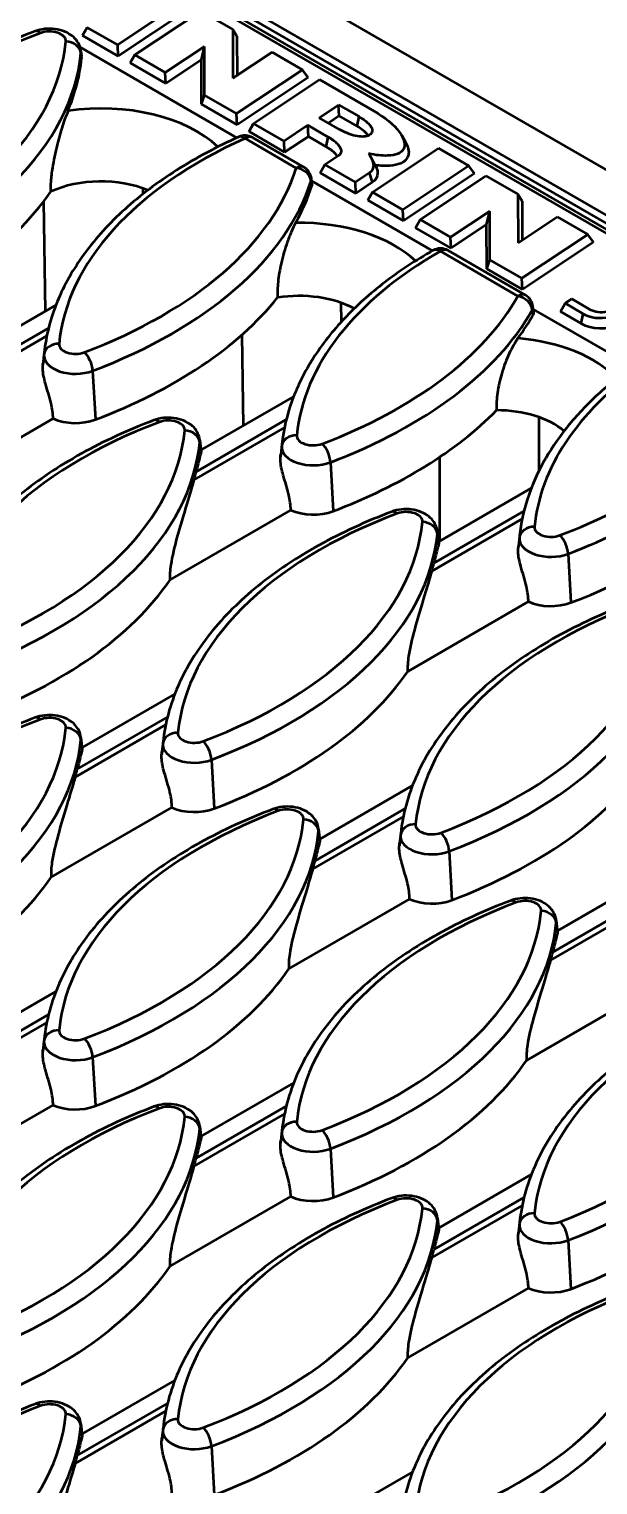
# Model space of a CAD drawing. Header units: millimetres. Extents: x 0 to 2774, y -40 to 1485.
# Drawn here: x 456.2 to 484.4, y 229.8 to 302 of the extents above; entities that cross this region are included whole.
import ezdxf

# ---------------------------------------------------------------- set-up
doc = ezdxf.new("R2010")
doc.units = ezdxf.units.MM
doc.header["$LTSCALE"] = 2.5
doc.layers.add('Sichtbar (ISO)', color=7, linetype='Continuous', lineweight=50)
doc.layers.add('Sichtbar schmal (ISO)', color=7, linetype='Continuous', lineweight=50)

msp = doc.modelspace()

# ---------------------------------------------------------------- linework, layer by layer
at = {"layer": 'Sichtbar (ISO)'}
for p, q in [((541.373, 262.318), (364.597, 364.38)), ((457.5, 307.792), (501.082, 282.63)), ((463.827, 303.358), (460.558, 301.188)), ((464.111, 302.978), (460.585, 300.636)), ((461.405, 300.699), (464.674, 302.87)), ((464.674, 302.87), (466.259, 301.954)), ((458.817, 301.657), (459.048, 302.06)), ((460.585, 300.636), (458.817, 301.657)), ((460.558, 301.188), (459.048, 302.06)), ((466.468, 301.617), (466.259, 301.954)), ((466.259, 301.954), (466.265, 299.537)), ((466.468, 301.617), (466.472, 299.675)), ((466.462, 296.587), (458.692, 301.073)), ((460.585, 300.636), (460.558, 301.188)), ((464.859, 301.118), (462.915, 299.827)), ((464.705, 300.446), (464.859, 301.118)), ((464.865, 298.701), (464.859, 301.118)), ((458.731, 300.881), (458.759, 300.625)), ((461.174, 300.296), (461.405, 300.699)), ((462.942, 299.276), (461.174, 300.296)), ((462.915, 299.827), (461.405, 300.699)), ((464.705, 300.446), (462.942, 299.276)), ((464.71, 298.255), (464.705, 300.446)), ((466.265, 299.537), (468.209, 300.828)), ((468.209, 300.828), (469.72, 299.956)), ((462.942, 299.276), (462.915, 299.827)), ((469.72, 299.956), (466.451, 297.786)), ((470.003, 299.575), (466.477, 297.234)), ((467.297, 297.297), (470.566, 299.468)), ((470.003, 299.575), (469.72, 299.956)), ((470.566, 299.468), (473.266, 297.909)), ((464.71, 298.255), (464.865, 298.701)), ((466.477, 297.234), (464.71, 298.255)), ((466.451, 297.786), (464.865, 298.701)), ((470.549, 297.581), (471.511, 298.22)), ((471.537, 297.668), (471.511, 298.22)), ((471.511, 298.22), (472.523, 297.635)), ((466.477, 297.234), (466.451, 297.786)), ((467.067, 296.894), (467.297, 297.297)), ((468.808, 296.425), (467.297, 297.297)), ((471.561, 296.996), (470.549, 297.581)), ((471.537, 297.668), (471.007, 297.316)), ((472.421, 297.158), (471.537, 297.668)), ((468.834, 295.874), (467.067, 296.894)), ((467.239, 296.596), (469.787, 295.125)), ((469.983, 297.205), (468.808, 296.425)), ((470.01, 296.654), (468.834, 295.874)), ((470.995, 296.621), (469.983, 297.205)), ((470.01, 296.654), (469.983, 297.205)), ((470.894, 296.144), (470.01, 296.654)), ((474.639, 296.692), (474.838, 296.344)), ((468.834, 295.874), (468.808, 296.425)), ((473.19, 293.895), (476.459, 296.066)), ((476.459, 296.066), (477.969, 295.193)), ((470.602, 294.853), (470.833, 295.256)), ((470.833, 295.256), (471.527, 295.717)), ((472.343, 294.384), (470.833, 295.256)), ((473.095, 295.651), (473.226, 295.42)), ((477.969, 295.193), (474.7, 293.023)), ((478.253, 294.813), (477.969, 295.193)), ((470.187, 294.306), (470.157, 294.563)), ((476.163, 290.986), (470.171, 294.446)), ((472.37, 293.832), (470.602, 294.853)), ((473.038, 294.845), (472.343, 294.384)), ((478.253, 294.813), (474.727, 292.471)), ((475.547, 292.534), (478.816, 294.705)), ((478.816, 294.705), (480.402, 293.789)), ((472.37, 293.832), (472.343, 294.384)), ((473.193, 294.379), (472.37, 293.832)), ((472.959, 293.492), (473.19, 293.895)), ((474.7, 293.023), (473.19, 293.895)), ((480.61, 293.452), (480.402, 293.789)), ((480.402, 293.789), (480.407, 291.372)), ((474.727, 292.471), (472.959, 293.492)), ((474.727, 292.471), (474.7, 293.023)), ((479.002, 292.953), (477.057, 291.662)), ((478.847, 292.281), (479.002, 292.953)), ((479.007, 290.536), (479.002, 292.953)), ((480.61, 293.452), (480.614, 291.51)), ((475.316, 292.131), (475.547, 292.534)), ((477.057, 291.662), (475.547, 292.534)), ((478.847, 292.281), (477.084, 291.111)), ((478.852, 290.09), (478.847, 292.281)), ((480.407, 291.372), (482.351, 292.663)), ((482.351, 292.663), (483.862, 291.791)), ((477.084, 291.111), (475.316, 292.131)), ((477.084, 291.111), (477.057, 291.662)), ((483.862, 291.791), (480.593, 289.621)), ((484.145, 291.411), (483.862, 291.791)), ((476.935, 290.998), (480.776, 288.78)), ((484.145, 291.411), (480.62, 289.069)), ((478.852, 290.09), (479.007, 290.536)), ((480.62, 289.069), (478.852, 290.09)), ((480.593, 289.621), (479.007, 290.536)), ((480.62, 289.069), (480.593, 289.621)), ((452.893, 285.635), (457.492, 288.29)), ((481.178, 287.962), (481.146, 288.223)), ((486.087, 285.257), (481.161, 288.1)), ((482.505, 287.981), (482.736, 288.383)), ((483.536, 287.385), (482.505, 287.981)), ((482.736, 288.383), (483.067, 288.603)), ((483.638, 287.862), (482.736, 288.383)), ((483.067, 288.603), (483.969, 288.082)), ((456.91, 285.923), (456.858, 285.437)), ((464.678, 281.099), (469.277, 283.754)), ((451.367, 279.211), (457.353, 282.667)), ((464.624, 281.603), (464.687, 281.017)), ((468.696, 281.387), (468.643, 280.901)), ((476.463, 276.563), (481.062, 279.218)), ((463.152, 274.675), (469.138, 278.131)), ((476.409, 277.067), (476.472, 276.481)), ((480.481, 276.851), (480.429, 276.365)), ((474.937, 270.139), (480.923, 273.595)), ((458.785, 266.357), (463.384, 269.012)), ((458.731, 266.861), (458.794, 266.274)), ((462.803, 266.645), (462.751, 266.159)), ((470.57, 261.821), (475.169, 264.476)), ((457.259, 259.932), (463.245, 263.388)), ((470.516, 262.325), (470.579, 261.738)), ((474.588, 262.109), (474.536, 261.622)), ((482.356, 257.285), (486.954, 259.94)), ((469.044, 255.396), (475.03, 258.852)), ((482.301, 257.789), (482.364, 257.202)), ((452.893, 251.615), (457.492, 254.27)), ((480.83, 250.86), (486.816, 254.316)), ((456.91, 251.902), (456.858, 251.416)), ((464.678, 247.078), (469.277, 249.734)), ((451.367, 245.19), (457.353, 248.646)), ((464.624, 247.582), (464.687, 246.996)), ((468.696, 247.366), (468.643, 246.88)), ((476.463, 242.542), (481.062, 245.198)), ((463.152, 240.654), (469.138, 244.11)), ((476.409, 243.046), (476.472, 242.46)), ((480.481, 242.83), (480.429, 242.344)), ((474.937, 236.118), (480.923, 239.574)), ((458.785, 232.336), (463.384, 234.991)), ((458.731, 232.84), (458.794, 232.254)), ((462.803, 232.624), (462.751, 232.138)), ((470.57, 227.8), (475.169, 230.455))]:
    msp.add_line(p, q, dxfattribs=at)
for centre, start, end in [((466.864, 295.946), 60, 114.30947), ((469.412, 294.475), 6.7301, 60), ((476.56, 290.348), 60, 119.70386), ((480.401, 288.131), 7.09032, 60)]:
    msp.add_arc(centre, 0.75, start, end, dxfattribs=at)
for centre, major_axis, ratio, start_param, end_param in [((433.911, 301.323), (24.887, 0), 0.57735, 6.044483, 6.227073), ((457.174, 300.568), (1.587, 0), 0.57735, 6.227073, 6.345089), ((459.722, 292.109), (4, 0), 0.57735, 0.949504, 2.241798), ((433.911, 299.281), (25.106, 0), 0.57735, 5.2921, 5.904133), ((445.696, 296.787), (24.887, 0), 0.57735, 5.970714, 6.102106), ((445.696, 294.745), (-25.106, 0), 0.57735, 2.150508, 2.708832), ((469.543, 286.439), (4, 0), 0.57735, 0.81622, 1.837769), ((484.597, 288.499), (1.357, 0.092), 0.618949, 3.886612, 7.028205), ((484.597, 288.499), (0.888, 0.06), 0.618949, 3.886612, 7.028205), ((484.623, 288.107), (1.538, 0.104), 0.618949, 3.886612, 6.574093), ((457.481, 292.251), (24.887, 0), 0.57735, 5.883104, 5.968065), ((457.481, 290.209), (-25.106, 0), 0.57735, 2.150508, 2.627239), ((479.364, 280.769), (4, 0), 0.57735, 0.589615, 1.577055), ((458.459, 283.491), (-1.806, 0), 0.57735, 0.911322, 2.150508), ((439.804, 282.044), (24.887, 0), 0.57735, 6.114898, 6.142932), ((470.245, 278.955), (-1.806, 0), 0.57735, 0.911322, 2.150508), ((469.266, 285.673), (-25.106, 0), 0.57735, 2.150508, 2.532118), ((451.589, 277.508), (24.887, 0), 0.57735, 6.114898, 6.142932), ((439.804, 280.003), (25.106, 0), 0.57735, 5.2921, 5.906759), ((482.03, 274.419), (-1.806, 0), 0.57735, 0.911322, 2.150508), ((451.589, 275.467), (25.106, 0), 0.57735, 5.2921, 5.906759), ((463.374, 270.931), (25.106, 0), 0.57735, 5.2921, 5.906759), ((433.911, 267.302), (24.887, 0), 0.57735, 6.114898, 6.142932), ((464.352, 264.213), (-1.806, 0), 0.57735, 0.911322, 2.150508), ((445.696, 262.766), (24.887, 0), 0.57735, 6.114898, 6.142932), ((433.911, 265.261), (25.106, 0), 0.57735, 5.2921, 5.906759), ((476.137, 259.676), (-1.806, 0), 0.57735, 0.911322, 2.150508), ((457.481, 258.23), (24.887, 0), 0.57735, 6.114898, 6.142932), ((445.696, 260.725), (25.106, 0), 0.57735, 5.2921, 5.906759), ((457.481, 256.189), (25.106, 0), 0.57735, 5.2921, 5.906759), ((458.459, 249.47), (-1.806, 0), 0.57735, 0.911322, 2.150508), ((469.266, 251.652), (25.106, 0), 0.57735, 5.2921, 5.906759), ((439.804, 248.024), (24.887, 0), 0.57735, 6.114898, 6.142932), ((470.245, 244.934), (-1.806, 0), 0.57735, 0.911322, 2.150508), ((451.589, 243.488), (24.887, 0), 0.57735, 6.114898, 6.142932), ((439.804, 245.982), (25.106, 0), 0.57735, 5.2921, 5.906759), ((482.03, 240.398), (-1.806, 0), 0.57735, 0.911322, 2.150508), ((451.589, 241.446), (25.106, 0), 0.57735, 5.2921, 5.906759), ((433.911, 233.281), (24.887, 0), 0.57735, 6.114898, 6.142932), ((463.374, 236.91), (25.106, 0), 0.57735, 5.2921, 5.906759)]:
    msp.add_ellipse(centre, major_axis=major_axis, ratio=ratio, start_param=start_param, end_param=end_param, dxfattribs=at)
for points, knots in [([(456.464, 301.866), (455.183, 301.382), (453.977, 300.828), (451.754, 299.594), (450.737, 298.915), (448.928, 297.451), (448.136, 296.665), (446.806, 295.007), (446.269, 294.134), (445.479, 292.331), (445.226, 291.399), (445.125, 290.459)], [2.9359057, 2.9359057, 2.9359057, 2.9359057, 3.121742, 3.121742, 3.3075784, 3.3075784, 3.4934147, 3.4934147, 3.6792511, 3.6792511, 3.8650875, 3.8650875, 3.8650875, 3.8650875]), ([(458.731, 300.881), (458.719, 300.997), (458.686, 301.109), (458.589, 301.32), (458.521, 301.416), (458.353, 301.6), (458.249, 301.68), (458, 301.828), (457.852, 301.885), (457.536, 301.968), (457.365, 301.99), (457.026, 301.993), (456.857, 301.975), (456.615, 301.918), (456.539, 301.895), (456.464, 301.866)], [0.847302, 0.847302, 0.847302, 0.847302, 1.046181, 1.046181, 1.270532, 1.270532, 1.556044, 1.556044, 1.929065, 1.929065, 2.339587, 2.339587, 2.746954, 2.746954, 2.935906, 2.935906, 2.935906, 2.935906]), ([(458.093, 297.925), (458.005, 297.718), (457.915, 297.464), (457.735, 296.892), (457.646, 296.574), (457.465, 295.853), (457.38, 295.458), (457.282, 294.871), (457.251, 294.636), (457.224, 294.237), (457.222, 294.071), (457.235, 293.918)], [-0.8494257, -0.8494257, -0.8494257, -0.8494257, -0.6587679, -0.6587679, -0.4679344, -0.4679344, -0.2465859, -0.2465859, -0.1084621, -0.1084621, 0, 0, 0, 0]), ([(472.523, 297.635), (472.768, 297.494), (473.073, 297.245), (473.2, 296.963), (473.143, 296.771), (472.931, 296.66), (472.662, 296.63), (472.228, 296.684), (471.806, 296.855), (471.561, 296.996)], [-1.570796, -1.570796, -1.570796, -1.570796, -0.785398, -0.392699, -0.098175, 0.19635, 0.392699, 0.785398, 1.570796, 1.570796, 1.570796, 1.570796]), ([(473.266, 297.909), (473.809, 297.596), (474.483, 297.036), (474.811, 296.373), (474.756, 295.995), (474.489, 295.778), (473.933, 295.664), (473.346, 295.724), (472.999, 295.8)], [-1.570796, -1.570796, -1.570796, -1.570796, -0.896151, -0.558828, -0.221505, 0.115818, 0.453141, 0.86562, 0.86562, 0.86562, 0.86562]), ([(466.556, 296.63), (465.456, 296.133), (464.426, 295.581), (462.534, 294.379), (461.671, 293.73), (460.139, 292.346), (459.469, 291.612), (458.345, 290.077), (457.891, 289.275), (457.219, 287.626), (457.002, 286.778), (456.91, 285.923)], [3.0201084, 3.0201084, 3.0201084, 3.0201084, 3.1891042, 3.1891042, 3.3581, 3.3581, 3.5270958, 3.5270958, 3.6960917, 3.6960917, 3.8650875, 3.8650875, 3.8650875, 3.8650875]), ([(471.527, 295.717), (471.57, 295.745), (471.601, 295.779), (471.634, 295.838), (471.641, 295.862), (471.658, 295.968), (471.627, 296.052), (471.533, 296.193), (471.484, 296.249), (471.37, 296.359), (471.306, 296.413), (471.162, 296.519), (471.081, 296.571), (470.995, 296.621)], [-3.141593, -3.141593, -3.141593, -3.141593, -2.951123, -2.951123, -2.825307, -2.825307, -2.389571, -2.389571, -2.110026, -2.110026, -1.844728, -1.844728, -1.570796, -1.570796, -1.570796, -1.570796]), ([(472.97, 296.688), (472.962, 296.701), (472.864, 296.851), (472.653, 297.024), (472.421, 297.158)], [0.7064553, 0.7064553, 0.7064553, 0.7064553, 0.7853982, 1.5707963, 1.5707963, 1.5707963, 1.5707963]), ([(471.448, 295.664), (471.438, 295.68), (471.34, 295.832), (471.125, 296.01), (470.894, 296.144)], [-2.4535205, -2.4535205, -2.4535205, -2.4535205, -2.3561945, -1.5707963, -1.5707963, -1.5707963, -1.5707963]), ([(474.838, 296.344), (474.917, 296.205), (475.047, 295.844), (474.887, 295.443), (474.374, 295.217), (473.84, 295.179), (473.464, 295.214), (473.33, 295.233)], [-0.773011, -0.773011, -0.773011, -0.773011, -0.504864, -0.048036, 0.256516, 0.561068, 0.720394, 0.720394, 0.720394, 0.720394]), ([(472.999, 295.8), (473.174, 295.553), (473.25, 295.326), (473.215, 295.017), (473.146, 294.917), (473.038, 294.845)], [-0.8345305, -0.8345305, -0.8345305, -0.8345305, -0.3674751, -0.3674751, 0, 0, 0, 0]), ([(473.33, 295.233), (473.431, 295.032), (473.491, 294.697), (473.315, 294.46), (473.193, 294.379)], [-0.6949133, -0.6949133, -0.6949133, -0.6949133, -0.3129489, 0, 0, 0, 0]), ([(469.378, 292.369), (469.309, 292.245), (469.238, 292.1), (469.098, 291.778), (469.029, 291.6), (468.848, 291.083), (468.742, 290.718), (468.589, 290.041), (468.535, 289.732), (468.478, 289.161), (468.471, 288.903), (468.488, 288.666)], [-0.8579949, -0.8579949, -0.8579949, -0.8579949, -0.722262, -0.722262, -0.5861544, -0.5861544, -0.3515224, -0.3515224, -0.1658691, -0.1658691, 0, 0, 0, 0]), ([(476.188, 291), (475.327, 290.509), (474.525, 289.979), (473.056, 288.853), (472.389, 288.256), (471.206, 287.005), (470.69, 286.35), (469.822, 284.994), (469.471, 284.292), (468.947, 282.858), (468.775, 282.125), (468.696, 281.387)], [3.1356065, 3.1356065, 3.1356065, 3.1356065, 3.2815027, 3.2815027, 3.4273989, 3.4273989, 3.5732951, 3.5732951, 3.7191913, 3.7191913, 3.8650875, 3.8650875, 3.8650875, 3.8650875]), ([(481.178, 287.962), (481.179, 287.957), (481.179, 287.953), (481.183, 287.897), (481.171, 287.846), (481.143, 287.797)], [0.10695886, 0.10695886, 0.10695886, 0.10695886, 0.11170505, 0.11170505, 0.16494078, 0.16494078, 0.16494078, 0.16494078]), ([(480.403, 286.654), (480.257, 286.454), (480.109, 286.196), (479.83, 285.598), (479.701, 285.261), (479.502, 284.593), (479.428, 284.267), (479.339, 283.641), (479.324, 283.349), (479.339, 283.078)], [-0.8370041, -0.8370041, -0.8370041, -0.8370041, -0.6112743, -0.6112743, -0.3860884, -0.3860884, -0.1877107, -0.1877107, 0, 0, 0, 0]), ([(457.353, 282.667), (457.35, 282.902), (457.314, 283.157), (457.179, 283.747), (457.065, 284.085), (456.942, 284.523), (456.908, 284.653), (456.858, 284.906), (456.843, 285.029), (456.838, 285.198), (456.84, 285.257), (456.846, 285.315)], [0.0433649, 0.0433649, 0.0433649, 0.0433649, 0.199966, 0.199966, 0.399932, 0.399932, 0.4756007, 0.4756007, 0.5512693, 0.5512693, 0.5929939, 0.5929939, 0.5929939, 0.5929939]), ([(456.846, 285.315), (456.849, 285.345), (456.852, 285.374), (456.856, 285.415), (456.857, 285.426), (456.858, 285.437)], [0.70958265, 0.70958265, 0.70958265, 0.70958265, 0.73010989, 0.73010989, 0.73801389, 0.73801389, 0.73801389, 0.73801389]), ([(486.044, 285.228), (485.403, 284.766), (484.808, 284.28), (483.72, 283.263), (483.228, 282.733), (482.355, 281.635), (481.975, 281.068), (481.334, 279.903), (481.074, 279.305), (480.68, 278.09), (480.547, 277.472), (480.481, 276.851)], [3.2510244, 3.2510244, 3.2510244, 3.2510244, 3.373837, 3.373837, 3.4966496, 3.4966496, 3.6194622, 3.6194622, 3.7422748, 3.7422748, 3.8650875, 3.8650875, 3.8650875, 3.8650875]), ([(462.356, 282.588), (461.075, 282.104), (459.869, 281.549), (457.646, 280.316), (456.63, 279.637), (454.821, 278.172), (454.028, 277.386), (452.699, 275.728), (452.162, 274.856), (451.372, 273.052), (451.119, 272.121), (451.018, 271.181)], [2.9359057, 2.9359057, 2.9359057, 2.9359057, 3.121742, 3.121742, 3.3075784, 3.3075784, 3.4934147, 3.4934147, 3.6792511, 3.6792511, 3.8650875, 3.8650875, 3.8650875, 3.8650875]), ([(464.624, 281.603), (464.611, 281.719), (464.579, 281.831), (464.481, 282.041), (464.414, 282.137), (464.246, 282.322), (464.141, 282.401), (463.892, 282.549), (463.745, 282.607), (463.428, 282.69), (463.258, 282.711), (462.918, 282.715), (462.749, 282.697), (462.507, 282.639), (462.431, 282.616), (462.356, 282.588)], [0.847302, 0.847302, 0.847302, 0.847302, 1.046181, 1.046181, 1.270532, 1.270532, 1.556044, 1.556044, 1.929065, 1.929065, 2.339587, 2.339587, 2.746954, 2.746954, 2.935906, 2.935906, 2.935906, 2.935906]), ([(464.681, 280.968), (464.678, 280.958), (464.675, 280.947), (464.623, 280.766), (464.56, 280.501), (464.476, 280.154), (464.461, 280.096), (464.447, 280.036)], [0.7095826, 0.7095826, 0.7095826, 0.7095826, 0.7301099, 0.7301099, 1.0546565, 1.0546565, 1.1167, 1.1167, 1.1167, 1.1167]), ([(469.138, 278.131), (469.135, 278.366), (469.099, 278.621), (468.964, 279.211), (468.85, 279.549), (468.727, 279.987), (468.693, 280.117), (468.643, 280.37), (468.628, 280.493), (468.623, 280.661), (468.625, 280.721), (468.631, 280.779)], [0.0433649, 0.0433649, 0.0433649, 0.0433649, 0.199966, 0.199966, 0.399932, 0.399932, 0.4756007, 0.4756007, 0.5512693, 0.5512693, 0.5929939, 0.5929939, 0.5929939, 0.5929939]), ([(468.631, 280.779), (468.634, 280.808), (468.637, 280.838), (468.641, 280.878), (468.642, 280.89), (468.643, 280.901)], [0.70958265, 0.70958265, 0.70958265, 0.70958265, 0.73010989, 0.73010989, 0.73801389, 0.73801389, 0.73801389, 0.73801389]), ([(464.339, 279.638), (464.241, 279.301), (464.12, 278.894), (463.824, 277.912), (463.643, 277.322), (463.375, 276.337), (463.254, 275.855), (463.172, 275.296), (463.156, 275.155), (463.142, 274.896), (463.143, 274.777), (463.152, 274.675)], [3.485316, 3.485316, 3.485316, 3.485316, 3.831228, 3.831228, 4.242869, 4.242869, 4.503948, 4.503948, 4.581698, 4.581698, 4.653464, 4.653464, 4.653464, 4.653464]), ([(474.142, 278.052), (472.861, 277.568), (471.654, 277.013), (469.431, 275.78), (468.415, 275.101), (466.606, 273.636), (465.813, 272.85), (464.484, 271.192), (463.947, 270.32), (463.157, 268.516), (462.904, 267.585), (462.803, 266.645)], [2.9359057, 2.9359057, 2.9359057, 2.9359057, 3.121742, 3.121742, 3.3075784, 3.3075784, 3.4934147, 3.4934147, 3.6792511, 3.6792511, 3.8650875, 3.8650875, 3.8650875, 3.8650875]), ([(476.409, 277.067), (476.396, 277.183), (476.364, 277.294), (476.266, 277.505), (476.199, 277.601), (476.031, 277.786), (475.926, 277.865), (475.678, 278.013), (475.53, 278.071), (475.213, 278.154), (475.043, 278.175), (474.704, 278.179), (474.534, 278.161), (474.292, 278.103), (474.216, 278.08), (474.142, 278.052)], [0.847302, 0.847302, 0.847302, 0.847302, 1.046181, 1.046181, 1.270532, 1.270532, 1.556044, 1.556044, 1.929065, 1.929065, 2.339587, 2.339587, 2.746954, 2.746954, 2.935906, 2.935906, 2.935906, 2.935906]), ([(476.466, 276.432), (476.463, 276.422), (476.46, 276.411), (476.408, 276.23), (476.345, 275.965), (476.261, 275.618), (476.247, 275.56), (476.232, 275.5)], [0.7095826, 0.7095826, 0.7095826, 0.7095826, 0.7301099, 0.7301099, 1.0546565, 1.0546565, 1.1167, 1.1167, 1.1167, 1.1167]), ([(480.416, 276.243), (480.419, 276.272), (480.422, 276.302), (480.426, 276.342), (480.427, 276.354), (480.429, 276.365)], [0.70958265, 0.70958265, 0.70958265, 0.70958265, 0.73010989, 0.73010989, 0.73801389, 0.73801389, 0.73801389, 0.73801389]), ([(480.923, 273.595), (480.92, 273.83), (480.884, 274.085), (480.749, 274.675), (480.635, 275.013), (480.512, 275.451), (480.478, 275.581), (480.428, 275.834), (480.413, 275.957), (480.408, 276.125), (480.41, 276.185), (480.416, 276.243)], [0.0433649, 0.0433649, 0.0433649, 0.0433649, 0.199966, 0.199966, 0.399932, 0.399932, 0.4756007, 0.4756007, 0.5512693, 0.5512693, 0.5929939, 0.5929939, 0.5929939, 0.5929939]), ([(476.125, 275.102), (476.026, 274.765), (475.905, 274.358), (475.609, 273.376), (475.428, 272.786), (475.161, 271.801), (475.039, 271.319), (474.957, 270.76), (474.941, 270.619), (474.927, 270.36), (474.928, 270.241), (474.937, 270.139)], [3.485316, 3.485316, 3.485316, 3.485316, 3.831228, 3.831228, 4.242869, 4.242869, 4.503948, 4.503948, 4.581698, 4.581698, 4.653464, 4.653464, 4.653464, 4.653464]), ([(485.927, 273.516), (484.646, 273.032), (483.439, 272.477), (481.217, 271.244), (480.2, 270.565), (478.391, 269.1), (477.598, 268.314), (476.269, 266.656), (475.732, 265.784), (474.942, 263.98), (474.689, 263.049), (474.588, 262.109)], [2.9359057, 2.9359057, 2.9359057, 2.9359057, 3.121742, 3.121742, 3.3075784, 3.3075784, 3.4934147, 3.4934147, 3.6792511, 3.6792511, 3.8650875, 3.8650875, 3.8650875, 3.8650875]), ([(456.464, 267.846), (455.183, 267.362), (453.977, 266.807), (451.754, 265.574), (450.737, 264.895), (448.928, 263.43), (448.136, 262.644), (446.806, 260.986), (446.269, 260.114), (445.479, 258.31), (445.226, 257.379), (445.125, 256.439)], [2.9359057, 2.9359057, 2.9359057, 2.9359057, 3.121742, 3.121742, 3.3075784, 3.3075784, 3.4934147, 3.4934147, 3.6792511, 3.6792511, 3.8650875, 3.8650875, 3.8650875, 3.8650875]), ([(458.731, 266.861), (458.719, 266.977), (458.686, 267.088), (458.589, 267.299), (458.521, 267.395), (458.353, 267.579), (458.249, 267.659), (458, 267.807), (457.852, 267.865), (457.536, 267.948), (457.365, 267.969), (457.026, 267.972), (456.857, 267.955), (456.615, 267.897), (456.539, 267.874), (456.464, 267.846)], [0.847302, 0.847302, 0.847302, 0.847302, 1.046181, 1.046181, 1.270532, 1.270532, 1.556044, 1.556044, 1.929065, 1.929065, 2.339587, 2.339587, 2.746954, 2.746954, 2.935906, 2.935906, 2.935906, 2.935906]), ([(458.788, 266.226), (458.785, 266.216), (458.782, 266.205), (458.73, 266.023), (458.667, 265.758), (458.583, 265.412), (458.569, 265.354), (458.554, 265.293)], [0.7095826, 0.7095826, 0.7095826, 0.7095826, 0.7301099, 0.7301099, 1.0546565, 1.0546565, 1.1167, 1.1167, 1.1167, 1.1167]), ([(463.245, 263.388), (463.243, 263.624), (463.207, 263.879), (463.071, 264.468), (462.957, 264.807), (462.834, 265.244), (462.8, 265.375), (462.751, 265.628), (462.735, 265.751), (462.731, 265.919), (462.732, 265.978), (462.738, 266.037)], [0.0433649, 0.0433649, 0.0433649, 0.0433649, 0.199966, 0.199966, 0.399932, 0.399932, 0.4756007, 0.4756007, 0.5512693, 0.5512693, 0.5929939, 0.5929939, 0.5929939, 0.5929939]), ([(462.738, 266.037), (462.741, 266.066), (462.744, 266.096), (462.748, 266.136), (462.75, 266.147), (462.751, 266.159)], [0.70958265, 0.70958265, 0.70958265, 0.70958265, 0.73010989, 0.73010989, 0.73801389, 0.73801389, 0.73801389, 0.73801389]), ([(458.447, 264.895), (458.348, 264.559), (458.227, 264.152), (457.932, 263.17), (457.75, 262.58), (457.483, 261.594), (457.361, 261.112), (457.28, 260.554), (457.264, 260.413), (457.25, 260.154), (457.251, 260.035), (457.259, 259.932)], [3.485316, 3.485316, 3.485316, 3.485316, 3.831228, 3.831228, 4.242869, 4.242869, 4.503948, 4.503948, 4.581698, 4.581698, 4.653464, 4.653464, 4.653464, 4.653464]), ([(470.516, 262.325), (470.504, 262.441), (470.471, 262.552), (470.374, 262.763), (470.306, 262.859), (470.138, 263.043), (470.034, 263.123), (469.785, 263.271), (469.638, 263.328), (469.321, 263.412), (469.151, 263.433), (468.811, 263.436), (468.642, 263.418), (468.4, 263.361), (468.324, 263.338), (468.249, 263.31)], [0.847302, 0.847302, 0.847302, 0.847302, 1.046181, 1.046181, 1.270532, 1.270532, 1.556044, 1.556044, 1.929065, 1.929065, 2.339587, 2.339587, 2.746954, 2.746954, 2.935906, 2.935906, 2.935906, 2.935906]), ([(468.249, 263.31), (466.968, 262.825), (465.762, 262.271), (463.539, 261.038), (462.522, 260.359), (460.713, 258.894), (459.921, 258.108), (458.591, 256.45), (458.054, 255.578), (457.264, 253.774), (457.011, 252.843), (456.91, 251.902)], [2.9359057, 2.9359057, 2.9359057, 2.9359057, 3.121742, 3.121742, 3.3075784, 3.3075784, 3.4934147, 3.4934147, 3.6792511, 3.6792511, 3.8650875, 3.8650875, 3.8650875, 3.8650875]), ([(470.573, 261.69), (470.57, 261.679), (470.567, 261.669), (470.515, 261.487), (470.452, 261.222), (470.368, 260.876), (470.354, 260.818), (470.339, 260.757)], [0.7095826, 0.7095826, 0.7095826, 0.7095826, 0.7301099, 0.7301099, 1.0546565, 1.0546565, 1.1167, 1.1167, 1.1167, 1.1167]), ([(475.03, 258.852), (475.028, 259.087), (474.992, 259.343), (474.856, 259.932), (474.743, 260.271), (474.619, 260.708), (474.585, 260.838), (474.536, 261.092), (474.52, 261.215), (474.516, 261.383), (474.517, 261.442), (474.523, 261.5)], [0.0433649, 0.0433649, 0.0433649, 0.0433649, 0.199966, 0.199966, 0.399932, 0.399932, 0.4756007, 0.4756007, 0.5512693, 0.5512693, 0.5929939, 0.5929939, 0.5929939, 0.5929939]), ([(474.523, 261.5), (474.526, 261.53), (474.529, 261.56), (474.534, 261.6), (474.535, 261.611), (474.536, 261.622)], [0.70958265, 0.70958265, 0.70958265, 0.70958265, 0.73010989, 0.73010989, 0.73801389, 0.73801389, 0.73801389, 0.73801389]), ([(470.232, 260.359), (470.133, 260.023), (470.012, 259.616), (469.717, 258.634), (469.536, 258.044), (469.268, 257.058), (469.147, 256.576), (469.065, 256.017), (469.049, 255.877), (469.035, 255.618), (469.036, 255.499), (469.044, 255.396)], [3.485316, 3.485316, 3.485316, 3.485316, 3.831228, 3.831228, 4.242869, 4.242869, 4.503948, 4.503948, 4.581698, 4.581698, 4.653464, 4.653464, 4.653464, 4.653464]), ([(480.034, 258.774), (478.753, 258.289), (477.547, 257.735), (475.324, 256.502), (474.307, 255.823), (472.498, 254.358), (471.706, 253.572), (470.376, 251.914), (469.839, 251.042), (469.049, 249.238), (468.797, 248.306), (468.696, 247.366)], [2.9359057, 2.9359057, 2.9359057, 2.9359057, 3.121742, 3.121742, 3.3075784, 3.3075784, 3.4934147, 3.4934147, 3.6792511, 3.6792511, 3.8650875, 3.8650875, 3.8650875, 3.8650875]), ([(482.301, 257.789), (482.289, 257.905), (482.256, 258.016), (482.159, 258.227), (482.091, 258.323), (481.923, 258.507), (481.819, 258.587), (481.57, 258.735), (481.423, 258.792), (481.106, 258.876), (480.936, 258.897), (480.596, 258.9), (480.427, 258.882), (480.185, 258.825), (480.109, 258.802), (480.034, 258.774)], [0.847302, 0.847302, 0.847302, 0.847302, 1.046181, 1.046181, 1.270532, 1.270532, 1.556044, 1.556044, 1.929065, 1.929065, 2.339587, 2.339587, 2.746954, 2.746954, 2.935906, 2.935906, 2.935906, 2.935906]), ([(482.358, 257.153), (482.355, 257.143), (482.352, 257.133), (482.301, 256.951), (482.238, 256.686), (482.153, 256.34), (482.139, 256.282), (482.124, 256.221)], [0.7095826, 0.7095826, 0.7095826, 0.7095826, 0.7301099, 0.7301099, 1.0546565, 1.0546565, 1.1167, 1.1167, 1.1167, 1.1167]), ([(482.017, 255.823), (481.918, 255.487), (481.797, 255.08), (481.502, 254.098), (481.321, 253.508), (481.053, 252.522), (480.932, 252.04), (480.85, 251.481), (480.834, 251.341), (480.82, 251.082), (480.821, 250.962), (480.83, 250.86)], [3.485316, 3.485316, 3.485316, 3.485316, 3.831228, 3.831228, 4.242869, 4.242869, 4.503948, 4.503948, 4.581698, 4.581698, 4.653464, 4.653464, 4.653464, 4.653464]), ([(491.819, 254.238), (490.538, 253.753), (489.332, 253.199), (487.109, 251.966), (486.092, 251.286), (484.283, 249.822), (483.491, 249.036), (482.162, 247.378), (481.625, 246.505), (480.834, 244.702), (480.582, 243.77), (480.481, 242.83)], [2.9359057, 2.9359057, 2.9359057, 2.9359057, 3.121742, 3.121742, 3.3075784, 3.3075784, 3.4934147, 3.4934147, 3.6792511, 3.6792511, 3.8650875, 3.8650875, 3.8650875, 3.8650875]), ([(457.353, 248.646), (457.35, 248.881), (457.314, 249.136), (457.179, 249.726), (457.065, 250.064), (456.942, 250.502), (456.908, 250.632), (456.858, 250.886), (456.843, 251.009), (456.838, 251.177), (456.84, 251.236), (456.846, 251.294)], [0.0433649, 0.0433649, 0.0433649, 0.0433649, 0.199966, 0.199966, 0.399932, 0.399932, 0.4756007, 0.4756007, 0.5512693, 0.5512693, 0.5929939, 0.5929939, 0.5929939, 0.5929939]), ([(456.846, 251.294), (456.849, 251.324), (456.852, 251.353), (456.856, 251.394), (456.857, 251.405), (456.858, 251.416)], [0.70958265, 0.70958265, 0.70958265, 0.70958265, 0.73010989, 0.73010989, 0.73801389, 0.73801389, 0.73801389, 0.73801389]), ([(462.356, 248.567), (461.075, 248.083), (459.869, 247.529), (457.646, 246.295), (456.63, 245.616), (454.821, 244.152), (454.028, 243.366), (452.699, 241.708), (452.162, 240.835), (451.372, 239.032), (451.119, 238.1), (451.018, 237.16)], [2.9359057, 2.9359057, 2.9359057, 2.9359057, 3.121742, 3.121742, 3.3075784, 3.3075784, 3.4934147, 3.4934147, 3.6792511, 3.6792511, 3.8650875, 3.8650875, 3.8650875, 3.8650875]), ([(464.624, 247.582), (464.611, 247.698), (464.579, 247.81), (464.481, 248.021), (464.414, 248.117), (464.246, 248.301), (464.141, 248.381), (463.892, 248.529), (463.745, 248.586), (463.428, 248.669), (463.258, 248.691), (462.918, 248.694), (462.749, 248.676), (462.507, 248.619), (462.431, 248.596), (462.356, 248.567)], [0.847302, 0.847302, 0.847302, 0.847302, 1.046181, 1.046181, 1.270532, 1.270532, 1.556044, 1.556044, 1.929065, 1.929065, 2.339587, 2.339587, 2.746954, 2.746954, 2.935906, 2.935906, 2.935906, 2.935906]), ([(464.681, 246.947), (464.678, 246.937), (464.675, 246.927), (464.623, 246.745), (464.56, 246.48), (464.476, 246.134), (464.461, 246.075), (464.447, 246.015)], [0.7095826, 0.7095826, 0.7095826, 0.7095826, 0.7301099, 0.7301099, 1.0546565, 1.0546565, 1.1167, 1.1167, 1.1167, 1.1167]), ([(468.631, 246.758), (468.634, 246.788), (468.637, 246.817), (468.641, 246.858), (468.642, 246.869), (468.643, 246.88)], [0.70958265, 0.70958265, 0.70958265, 0.70958265, 0.73010989, 0.73010989, 0.73801389, 0.73801389, 0.73801389, 0.73801389]), ([(469.138, 244.11), (469.135, 244.345), (469.099, 244.6), (468.964, 245.19), (468.85, 245.528), (468.727, 245.966), (468.693, 246.096), (468.643, 246.349), (468.628, 246.473), (468.623, 246.641), (468.625, 246.7), (468.631, 246.758)], [0.0433649, 0.0433649, 0.0433649, 0.0433649, 0.199966, 0.199966, 0.399932, 0.399932, 0.4756007, 0.4756007, 0.5512693, 0.5512693, 0.5929939, 0.5929939, 0.5929939, 0.5929939]), ([(464.339, 245.617), (464.241, 245.281), (464.12, 244.874), (463.824, 243.891), (463.643, 243.301), (463.375, 242.316), (463.254, 241.834), (463.172, 241.275), (463.156, 241.135), (463.142, 240.875), (463.143, 240.756), (463.152, 240.654)], [3.485316, 3.485316, 3.485316, 3.485316, 3.831228, 3.831228, 4.242869, 4.242869, 4.503948, 4.503948, 4.581698, 4.581698, 4.653464, 4.653464, 4.653464, 4.653464]), ([(474.142, 244.031), (472.861, 243.547), (471.654, 242.993), (469.431, 241.759), (468.415, 241.08), (466.606, 239.615), (465.813, 238.83), (464.484, 237.172), (463.947, 236.299), (463.157, 234.496), (462.904, 233.564), (462.803, 232.624)], [2.9359057, 2.9359057, 2.9359057, 2.9359057, 3.121742, 3.121742, 3.3075784, 3.3075784, 3.4934147, 3.4934147, 3.6792511, 3.6792511, 3.8650875, 3.8650875, 3.8650875, 3.8650875]), ([(476.409, 243.046), (476.396, 243.162), (476.364, 243.274), (476.266, 243.485), (476.199, 243.581), (476.031, 243.765), (475.926, 243.845), (475.678, 243.992), (475.53, 244.05), (475.213, 244.133), (475.043, 244.155), (474.704, 244.158), (474.534, 244.14), (474.292, 244.082), (474.216, 244.06), (474.142, 244.031)], [0.847302, 0.847302, 0.847302, 0.847302, 1.046181, 1.046181, 1.270532, 1.270532, 1.556044, 1.556044, 1.929065, 1.929065, 2.339587, 2.339587, 2.746954, 2.746954, 2.935906, 2.935906, 2.935906, 2.935906]), ([(476.466, 242.411), (476.463, 242.401), (476.46, 242.391), (476.408, 242.209), (476.345, 241.944), (476.261, 241.598), (476.247, 241.539), (476.232, 241.479)], [0.7095826, 0.7095826, 0.7095826, 0.7095826, 0.7301099, 0.7301099, 1.0546565, 1.0546565, 1.1167, 1.1167, 1.1167, 1.1167]), ([(480.923, 239.574), (480.92, 239.809), (480.884, 240.064), (480.749, 240.654), (480.635, 240.992), (480.512, 241.43), (480.478, 241.56), (480.428, 241.813), (480.413, 241.936), (480.408, 242.105), (480.41, 242.164), (480.416, 242.222)], [0.0433649, 0.0433649, 0.0433649, 0.0433649, 0.199966, 0.199966, 0.399932, 0.399932, 0.4756007, 0.4756007, 0.5512693, 0.5512693, 0.5929939, 0.5929939, 0.5929939, 0.5929939]), ([(480.416, 242.222), (480.419, 242.252), (480.422, 242.281), (480.426, 242.322), (480.427, 242.333), (480.429, 242.344)], [0.70958265, 0.70958265, 0.70958265, 0.70958265, 0.73010989, 0.73010989, 0.73801389, 0.73801389, 0.73801389, 0.73801389]), ([(476.125, 241.081), (476.026, 240.745), (475.905, 240.338), (475.609, 239.355), (475.428, 238.765), (475.161, 237.78), (475.039, 237.298), (474.957, 236.739), (474.941, 236.598), (474.927, 236.339), (474.928, 236.22), (474.937, 236.118)], [3.485316, 3.485316, 3.485316, 3.485316, 3.831228, 3.831228, 4.242869, 4.242869, 4.503948, 4.503948, 4.581698, 4.581698, 4.653464, 4.653464, 4.653464, 4.653464]), ([(485.927, 239.495), (484.646, 239.011), (483.439, 238.457), (481.217, 237.223), (480.2, 236.544), (478.391, 235.079), (477.598, 234.294), (476.269, 232.636), (475.732, 231.763), (474.942, 229.96), (474.689, 229.028), (474.588, 228.088)], [2.9359057, 2.9359057, 2.9359057, 2.9359057, 3.121742, 3.121742, 3.3075784, 3.3075784, 3.4934147, 3.4934147, 3.6792511, 3.6792511, 3.8650875, 3.8650875, 3.8650875, 3.8650875]), ([(456.464, 233.825), (455.183, 233.341), (453.977, 232.787), (451.754, 231.553), (450.737, 230.874), (448.928, 229.409), (448.136, 228.623), (446.806, 226.965), (446.269, 226.093), (445.479, 224.289), (445.226, 223.358), (445.125, 222.418)], [2.9359057, 2.9359057, 2.9359057, 2.9359057, 3.121742, 3.121742, 3.3075784, 3.3075784, 3.4934147, 3.4934147, 3.6792511, 3.6792511, 3.8650875, 3.8650875, 3.8650875, 3.8650875]), ([(458.731, 232.84), (458.719, 232.956), (458.686, 233.068), (458.589, 233.278), (458.521, 233.374), (458.353, 233.559), (458.249, 233.638), (458, 233.786), (457.852, 233.844), (457.536, 233.927), (457.365, 233.948), (457.026, 233.952), (456.857, 233.934), (456.615, 233.876), (456.539, 233.853), (456.464, 233.825)], [0.847302, 0.847302, 0.847302, 0.847302, 1.046181, 1.046181, 1.270532, 1.270532, 1.556044, 1.556044, 1.929065, 1.929065, 2.339587, 2.339587, 2.746954, 2.746954, 2.935906, 2.935906, 2.935906, 2.935906]), ([(458.788, 232.205), (458.785, 232.195), (458.782, 232.184), (458.73, 232.003), (458.667, 231.738), (458.583, 231.391), (458.569, 231.333), (458.554, 231.273)], [0.7095826, 0.7095826, 0.7095826, 0.7095826, 0.7301099, 0.7301099, 1.0546565, 1.0546565, 1.1167, 1.1167, 1.1167, 1.1167]), ([(463.245, 229.368), (463.243, 229.603), (463.207, 229.858), (463.071, 230.448), (462.957, 230.786), (462.834, 231.224), (462.8, 231.354), (462.751, 231.607), (462.735, 231.73), (462.731, 231.898), (462.732, 231.958), (462.738, 232.016)], [0.0433649, 0.0433649, 0.0433649, 0.0433649, 0.199966, 0.199966, 0.399932, 0.399932, 0.4756007, 0.4756007, 0.5512693, 0.5512693, 0.5929939, 0.5929939, 0.5929939, 0.5929939]), ([(462.738, 232.016), (462.741, 232.045), (462.744, 232.075), (462.748, 232.115), (462.75, 232.127), (462.751, 232.138)], [0.70958265, 0.70958265, 0.70958265, 0.70958265, 0.73010989, 0.73010989, 0.73801389, 0.73801389, 0.73801389, 0.73801389]), ([(458.447, 230.875), (458.348, 230.538), (458.227, 230.131), (457.932, 229.149), (457.75, 228.559), (457.483, 227.574), (457.361, 227.092), (457.28, 226.533), (457.264, 226.392), (457.25, 226.133), (457.251, 226.014), (457.259, 225.912)], [3.485316, 3.485316, 3.485316, 3.485316, 3.831228, 3.831228, 4.242869, 4.242869, 4.503948, 4.503948, 4.581698, 4.581698, 4.653464, 4.653464, 4.653464, 4.653464])]:
    msp.add_open_spline(points, degree=3, knots=knots, dxfattribs=at)
for points in [[(473.33, 295.233), (473.296, 295.296), (473.261, 295.358), (473.226, 295.42)], [(470.187, 294.306), (470.191, 294.27), (470.188, 294.234), (470.177, 294.199)], [(464.687, 281.017), (464.688, 281.003), (464.686, 280.987), (464.681, 280.968)], [(476.472, 276.481), (476.473, 276.467), (476.471, 276.451), (476.466, 276.432)], [(458.794, 266.274), (458.796, 266.261), (458.794, 266.245), (458.788, 266.226)], [(470.579, 261.738), (470.581, 261.725), (470.579, 261.709), (470.573, 261.69)], [(482.364, 257.202), (482.366, 257.189), (482.364, 257.173), (482.358, 257.153)], [(464.687, 246.996), (464.688, 246.983), (464.686, 246.966), (464.681, 246.947)], [(476.472, 242.46), (476.473, 242.447), (476.471, 242.43), (476.466, 242.411)], [(458.794, 232.254), (458.796, 232.24), (458.794, 232.224), (458.788, 232.205)]]:
    msp.add_open_spline(points, degree=3, dxfattribs=at)
at = {"layer": 'Sichtbar schmal (ISO)'}
for p, q in [((539.429, 261.195), (362.652, 363.258)), ((456.967, 308.397), (501.121, 282.904)), ((457.224, 307.751), (500.895, 282.537)), ((458.732, 300.775), (458.759, 300.517)), ((472.421, 297.158), (472.523, 297.635)), ((469.412, 295.088), (466.864, 296.559)), ((470.894, 296.144), (470.995, 296.621)), ((473.193, 294.379), (473.038, 294.845)), ((461.816, 293.805), (461.812, 294.078)), ((456.877, 293.425), (456.963, 287.985)), ((480.401, 288.743), (476.56, 290.961)), ((471.648, 287.47), (471.633, 288.408)), ((483.536, 287.385), (483.638, 287.862)), ((457.042, 286.764), (452.554, 284.174)), ((452.662, 284.572), (457.129, 287.151)), ((466.713, 286.816), (466.784, 282.315)), ((456.902, 285.84), (456.846, 285.315)), ((459.314, 285.036), (459.449, 282.618)), ((468.827, 282.228), (464.339, 279.638)), ((464.447, 280.036), (468.915, 282.615)), ((481.452, 280.099), (481.452, 282.739)), ((464.624, 281.497), (464.681, 280.968)), ((468.687, 281.304), (468.631, 280.779)), ((476.509, 280.753), (476.509, 276.59)), ((471.099, 280.5), (471.234, 278.082)), ((476.232, 275.5), (480.7, 278.079)), ((480.612, 277.692), (476.125, 275.102)), ((476.409, 276.961), (476.466, 276.432)), ((480.472, 276.768), (480.416, 276.243)), ((482.884, 275.964), (483.019, 273.546)), ((458.554, 265.293), (463.022, 267.873)), ((462.934, 267.486), (458.447, 264.895)), ((458.732, 266.755), (458.788, 266.226)), ((462.795, 266.562), (462.738, 266.037)), ((465.206, 265.758), (465.341, 263.34)), ((474.719, 262.95), (470.232, 260.359)), ((470.339, 260.757), (474.807, 263.337)), ((470.517, 262.218), (470.573, 261.69)), ((474.58, 262.026), (474.523, 261.5)), ((476.992, 261.222), (477.127, 258.804)), ((486.504, 258.414), (482.017, 255.823)), ((482.124, 256.221), (486.592, 258.801)), ((482.302, 257.682), (482.358, 257.153)), ((457.042, 252.744), (452.554, 250.153)), ((452.662, 250.551), (457.129, 253.131)), ((456.902, 251.819), (456.846, 251.294)), ((459.314, 251.015), (459.449, 248.598)), ((464.447, 246.015), (468.915, 248.594)), ((468.827, 248.208), (464.339, 245.617)), ((464.624, 247.476), (464.681, 246.947)), ((468.687, 247.283), (468.631, 246.758)), ((471.099, 246.479), (471.234, 244.062)), ((476.232, 241.479), (480.7, 244.058)), ((480.612, 243.672), (476.125, 241.081)), ((476.409, 242.94), (476.466, 242.411)), ((480.472, 242.747), (480.416, 242.222)), ((482.884, 241.943), (483.019, 239.526)), ((458.554, 231.273), (463.022, 233.852)), ((462.934, 233.465), (458.447, 230.875)), ((458.732, 232.734), (458.788, 232.205)), ((462.795, 232.541), (462.738, 232.016)), ((465.206, 231.737), (465.341, 229.319))]:
    msp.add_line(p, q, dxfattribs=at)
for centre, major_axis, ratio, start_param, end_param in [((469.938, 290.13), (-24.113, 0), 0.57735, 5.2921, 6.227073), ((456.729, 301.165), (-0.265, 0.702), 0.447262, 5.581488, 6.283185), ((457.174, 301.385), (0.813, 0), 0.57735, 6.227073, 8.433693), ((433.911, 302.139), (24.113, 0), 0.57735, 5.2921, 6.227073), ((457.986, 300.746), (0.746, -0.073), 0.815212, 0.166414, 1.649944), ((433.911, 301.58), (24.86, 0), 0.57735, 5.2921, 6.227073), ((457.174, 300.826), (1.56, 0), 0.57735, 6.227073, 6.345089), ((459.722, 294.15), (-6.739, 0), 0.57735, 3.676796, 4.956598), ((481.723, 285.594), (-24.113, 0), 0.57735, 5.376303, 6.227073), ((466.864, 295.946), (-0.309, 0.684), 0.503129, 5.551579, 6.283185), ((466.864, 295.946), (0.375, 0.65), 0.57735, 0, 0.785398), ((469.412, 294.475), (0.375, 0.65), 0.57735, 0, 0.785398), ((445.696, 297.603), (24.113, 0), 0.57735, 5.2921, 6.101506), ((445.696, 297.044), (24.86, 0), 0.57735, 5.2921, 6.101506), ((469.412, 294.475), (0.715, -0.227), 0.803058, 0.337436, 1.820966), ((469.412, 294.475), (0.745, 0.088), 0.598423, 6.034385, 6.283185), ((469.543, 288.48), (-6.739, 0), 0.57735, 3.681679, 4.736818), ((493.508, 281.058), (-24.113, 0), 0.57735, 5.491801, 6.227073), ((476.56, 290.348), (-0.372, 0.651), 0.573884, 5.500762, 6.283185), ((476.56, 290.348), (0.375, 0.65), 0.57735, 0, 0.785398), ((457.481, 293.067), (24.113, 0), 0.57735, 5.2921, 5.967363), ((480.401, 288.131), (0.375, 0.65), 0.57735, 0, 0.785398), ((480.401, 288.131), (0.653, -0.369), 0.776114, 0.501147, 1.984677), ((457.481, 292.508), (24.86, 0), 0.57735, 5.2921, 5.967363), ((480.401, 288.131), (0.744, 0.093), 0.59373, 5.897169, 6.283185), ((479.364, 282.81), (-6.739, 0), 0.57735, 3.636874, 4.557535), ((458.459, 285.79), (-1.56, 0), 0.57735, 6.227073, 8.433693), ((457.648, 285.763), (-0.746, 0.073), 0.815212, 4.791537, 6.275066), ((481.723, 285.035), (-24.86, 0), 0.57735, 6.221282, 6.227073), ((458.459, 286.349), (-0.813, 0), 0.57735, 6.227073, 8.433693), ((458.905, 285.344), (0.265, -0.702), 0.447262, 0.956366, 2.439895), ((505.293, 276.522), (-24.113, 0), 0.57735, 5.607219, 6.227073), ((475.83, 270.852), (-24.113, 0), 0.57735, 5.2921, 6.227073), ((462.622, 281.887), (-0.265, 0.702), 0.447262, 5.581488, 6.283185), ((463.067, 282.106), (0.813, 0), 0.57735, 6.227073, 8.433693), ((469.266, 288.531), (-24.113, 0), 0.57735, 2.150508, 2.700251), ((439.804, 282.861), (24.113, 0), 0.57735, 5.2921, 6.227073), ((439.804, 282.302), (24.86, 0), 0.57735, 5.2921, 6.227073), ((463.878, 281.468), (0.746, -0.073), 0.815212, 0.166414, 1.649944), ((463.067, 281.547), (1.56, 0), 0.57735, 6.227073, 6.345089), ((469.433, 281.227), (-0.746, 0.073), 0.815212, 4.791537, 6.275066), ((470.245, 281.813), (-0.813, 0), 0.57735, 6.227073, 8.433693), ((470.69, 280.808), (0.265, -0.702), 0.447262, 0.956366, 2.439895), ((469.266, 287.972), (24.86, 0), 0.57735, 5.2921, 5.841844), ((470.245, 281.254), (-1.56, 0), 0.57735, 6.227073, 8.433693), ((493.508, 280.499), (-24.86, 0), 0.57735, 6.221282, 6.227073), ((487.615, 266.316), (-24.113, 0), 0.57735, 5.2921, 6.227073), ((474.407, 277.35), (-0.265, 0.702), 0.447262, 5.581488, 6.283185), ((474.852, 277.57), (0.813, 0), 0.57735, 6.227073, 8.433693), ((451.589, 278.325), (24.113, 0), 0.57735, 5.2921, 6.227073), ((475.663, 276.932), (0.746, -0.073), 0.815212, 0.166414, 1.649944), ((481.218, 276.69), (-0.746, 0.073), 0.815212, 4.791537, 6.275066), ((482.03, 277.276), (-0.813, 0), 0.57735, 6.227073, 8.433693), ((451.589, 277.766), (24.86, 0), 0.57735, 5.2921, 6.227073), ((474.852, 277.011), (1.56, 0), 0.57735, 6.227073, 6.345089), ((482.03, 276.717), (-1.56, 0), 0.57735, 6.227073, 8.433693), ((505.293, 275.963), (-24.86, 0), 0.57735, 6.221282, 6.227073), ((482.475, 276.272), (0.265, -0.702), 0.447262, 0.956366, 2.439895), ((499.4, 261.78), (-24.113, 0), 0.57735, 5.2921, 6.227073), ((463.374, 273.789), (24.113, 0), 0.57735, 5.2921, 6.227073), ((463.374, 273.23), (24.86, 0), 0.57735, 5.2921, 6.227073), ((469.938, 256.11), (-24.113, 0), 0.57735, 5.2921, 6.227073), ((456.729, 267.144), (-0.265, 0.702), 0.447262, 5.581488, 6.283185), ((457.174, 267.364), (0.813, 0), 0.57735, 6.227073, 8.433693), ((433.911, 268.118), (24.113, 0), 0.57735, 5.2921, 6.227073), ((457.986, 266.725), (0.746, -0.073), 0.815212, 0.166414, 1.649944), ((463.541, 266.484), (-0.746, 0.073), 0.815212, 4.791537, 6.275066), ((464.352, 267.07), (-0.813, 0), 0.57735, 6.227073, 8.433693), ((433.911, 267.559), (24.86, 0), 0.57735, 5.2921, 6.227073), ((457.174, 266.805), (1.56, 0), 0.57735, 6.227073, 6.345089), ((464.352, 266.511), (-1.56, 0), 0.57735, 6.227073, 8.433693), ((487.615, 265.757), (-24.86, 0), 0.57735, 6.221282, 6.227073), ((464.797, 266.065), (0.265, -0.702), 0.447262, 0.956366, 2.439895), ((481.723, 251.574), (-24.113, 0), 0.57735, 5.2921, 6.227073), ((445.696, 263.582), (24.113, 0), 0.57735, 5.2921, 6.227073), ((468.514, 262.608), (-0.265, 0.702), 0.447262, 5.581488, 6.283185), ((468.959, 262.828), (0.813, 0), 0.57735, 6.227073, 8.433693), ((469.771, 262.189), (0.746, -0.073), 0.815212, 0.166414, 1.649944), ((445.696, 263.023), (24.86, 0), 0.57735, 5.2921, 6.227073), ((468.959, 262.269), (1.56, 0), 0.57735, 6.227073, 6.345089), ((476.137, 261.975), (-1.56, 0), 0.57735, 6.227073, 8.433693), ((475.326, 261.948), (-0.746, 0.073), 0.815212, 4.791537, 6.275066), ((499.4, 261.221), (-24.86, 0), 0.57735, 6.221282, 6.227073), ((476.137, 262.534), (-0.813, 0), 0.57735, 6.227073, 8.433693), ((476.582, 261.529), (0.265, -0.702), 0.447262, 0.956366, 2.439895), ((493.508, 247.037), (-24.113, 0), 0.57735, 5.2921, 6.227073), ((480.299, 258.072), (-0.265, 0.702), 0.447262, 5.581488, 6.283185), ((480.745, 258.292), (0.813, 0), 0.57735, 6.227073, 8.433693), ((457.481, 259.046), (24.113, 0), 0.57735, 5.2921, 6.227073), ((457.481, 258.487), (24.86, 0), 0.57735, 5.2921, 6.227073), ((481.556, 257.653), (0.746, -0.073), 0.815212, 0.166414, 1.649944), ((480.745, 257.733), (1.56, 0), 0.57735, 6.227073, 6.345089), ((505.293, 242.501), (-24.113, 0), 0.57735, 5.2921, 6.227073), ((469.266, 254.51), (24.113, 0), 0.57735, 5.2921, 6.227073), ((469.266, 253.951), (24.86, 0), 0.57735, 5.2921, 6.227073), ((458.459, 251.769), (-1.56, 0), 0.57735, 6.227073, 8.433693), ((457.648, 251.742), (-0.746, 0.073), 0.815212, 4.791537, 6.275066), ((481.723, 251.015), (-24.86, 0), 0.57735, 6.221282, 6.227073), ((458.459, 252.328), (-0.813, 0), 0.57735, 6.227073, 8.433693), ((458.905, 251.323), (0.265, -0.702), 0.447262, 0.956366, 2.439895), ((475.83, 236.831), (-24.113, 0), 0.57735, 5.2921, 6.227073), ((462.622, 247.866), (-0.265, 0.702), 0.447262, 5.581488, 6.283185), ((463.067, 248.086), (0.813, 0), 0.57735, 6.227073, 8.433693), ((439.804, 248.84), (24.113, 0), 0.57735, 5.2921, 6.227073), ((463.878, 247.447), (0.746, -0.073), 0.815212, 0.166414, 1.649944), ((463.067, 247.527), (1.56, 0), 0.57735, 6.227073, 6.345089), ((469.433, 247.206), (-0.746, 0.073), 0.815212, 4.791537, 6.275066), ((470.245, 247.792), (-0.813, 0), 0.57735, 6.227073, 8.433693), ((439.804, 248.281), (24.86, 0), 0.57735, 5.2921, 6.227073), ((470.245, 247.233), (-1.56, 0), 0.57735, 6.227073, 8.433693), ((493.508, 246.478), (-24.86, 0), 0.57735, 6.221282, 6.227073), ((470.69, 246.787), (0.265, -0.702), 0.447262, 0.956366, 2.439895), ((487.615, 232.295), (-24.113, 0), 0.57735, 5.2921, 6.227073), ((474.407, 243.33), (-0.265, 0.702), 0.447262, 5.581488, 6.283185), ((474.852, 243.55), (0.813, 0), 0.57735, 6.227073, 8.433693), ((451.589, 244.304), (24.113, 0), 0.57735, 5.2921, 6.227073), ((475.663, 242.911), (0.746, -0.073), 0.815212, 0.166414, 1.649944), ((481.218, 242.67), (-0.746, 0.073), 0.815212, 4.791537, 6.275066), ((482.03, 243.256), (-0.813, 0), 0.57735, 6.227073, 8.433693), ((451.589, 243.745), (24.86, 0), 0.57735, 5.2921, 6.227073), ((474.852, 242.991), (1.56, 0), 0.57735, 6.227073, 6.345089), ((482.03, 242.697), (-1.56, 0), 0.57735, 6.227073, 8.433693), ((505.293, 241.942), (-24.86, 0), 0.57735, 6.221282, 6.227073), ((482.475, 242.251), (0.265, -0.702), 0.447262, 0.956366, 2.439895), ((499.4, 227.759), (-24.113, 0), 0.57735, 5.2921, 6.227073), ((463.374, 239.768), (24.113, 0), 0.57735, 5.2921, 6.227073), ((463.374, 239.209), (24.86, 0), 0.57735, 5.2921, 6.227073), ((456.729, 233.124), (-0.265, 0.702), 0.447262, 5.581488, 6.283185), ((457.174, 233.343), (0.813, 0), 0.57735, 6.227073, 8.433693), ((469.938, 222.089), (-24.113, 0), 0.57735, 5.2921, 6.227073), ((433.911, 234.098), (24.113, 0), 0.57735, 5.2921, 6.227073), ((457.986, 232.705), (0.746, -0.073), 0.815212, 0.166414, 1.649944), ((463.541, 232.464), (-0.746, 0.073), 0.815212, 4.791537, 6.275066), ((464.352, 233.05), (-0.813, 0), 0.57735, 6.227073, 8.433693), ((433.911, 233.539), (24.86, 0), 0.57735, 5.2921, 6.227073), ((457.174, 232.784), (1.56, 0), 0.57735, 6.227073, 6.345089), ((464.352, 232.491), (-1.56, 0), 0.57735, 6.227073, 8.433693), ((487.615, 231.736), (-24.86, 0), 0.57735, 6.221282, 6.227073), ((464.797, 232.045), (-0.265, 0.702), 0.447262, 4.097958, 5.581488)]:
    msp.add_ellipse(centre, major_axis=major_axis, ratio=ratio, start_param=start_param, end_param=end_param, dxfattribs=at)
for points in [[(470.147, 294.451), (470.157, 294.367), (470.167, 294.283), (470.177, 294.199)], [(481.112, 288.05), (481.122, 287.966), (481.133, 287.881), (481.143, 287.797)]]:
    msp.add_open_spline(points, degree=3, dxfattribs=at)

doc.saveas('drawing.dxf')
